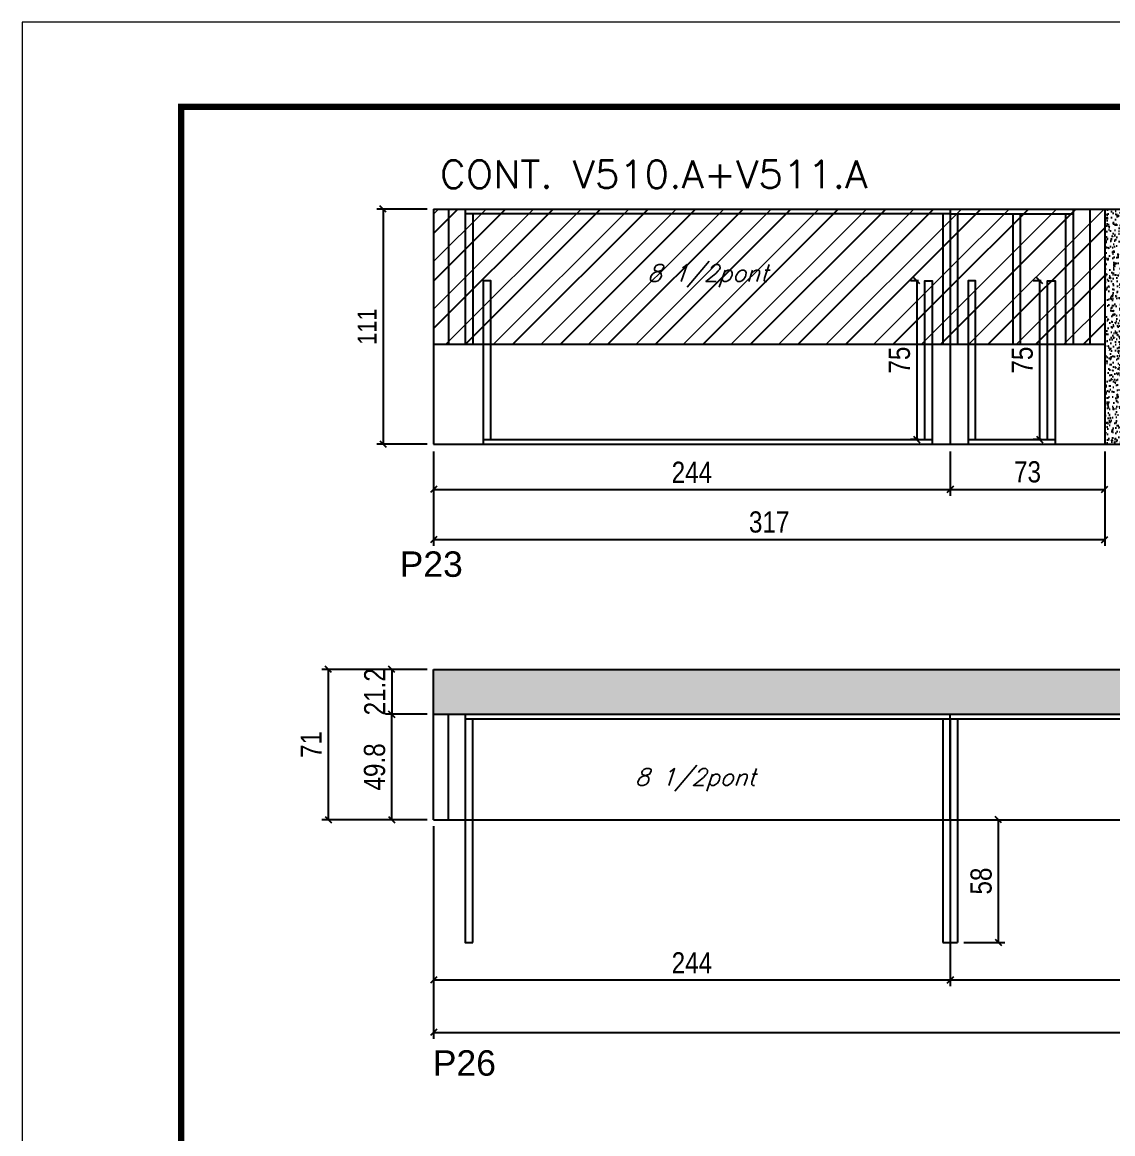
# Model space of a CAD drawing. Extents: x -21493 to -15213, y -12134 to 11887.
# Drawn here: x -19895 to -19380, y 6768 to 7293 of the extents above; entities that cross this region are included whole.
import ezdxf

# ---------------------------------------------------------------- set-up
doc = ezdxf.new("R2010")
doc.units = 0
doc.linetypes.add('DASHED', pattern=[0.75, 0.5, -0.25])
for name, color, linetype in [('5', 5, 'Continuous'), ('COTA', 241, 'Continuous'), ('Painéis', 200, 'Continuous'), ('Reaproveitamento', 251, 'Continuous'), ('SARR_2.2x7', 40, 'Continuous'), ('SARR_3.5x7', 81, 'Continuous'), ('texto', 7, 'Continuous')]:
    doc.layers.add(name, color=color, linetype=linetype)
for name, color, linetype, lineweight in [('Folhas', 255, 'Continuous', 9), ('Hachura', 251, 'Continuous', 9), ('SARRAFO DE PRESSAO', 251, 'DASHED', 9), ('Texto Seção', 7, 'Continuous', 15)]:
    doc.layers.add(name, color=color, linetype=linetype, lineweight=lineweight)
doc.styles.add('COTA TECNICA', font='techl___.ttf', dxfattribs={"height": 10})
doc.styles.add('COTA TECNICA-50', font='techl___.ttf', dxfattribs={"height": 9})
doc.styles.add('REGUA-120', font='ROMANS.shx', dxfattribs={"height": 15})
doc.styles.add('Romans', font='romans.shx')
doc.styles.get("Standard").update_dxf_attribs({"font": 'arial.ttf'})
doc.dimstyles.new('COTA PAINEL-50', dxfattribs={"dimtxt": 9, "dimasz": 3, "dimexe": 3, "dimexo": 3, "dimgap": 3, "dimtad": 1, "dimdec": 1, "dimzin": 12, "dimdsep": 46, "dimtxsty": 'COTA TECNICA-50', "dimblk1": 'OBLIQUE', "dimblk2": 'OBLIQUE', "dimsah": 1, "dimcen": 0.9, "dimclrd": 4, "dimclre": 4, "dimclrt": 240, "dimadec": 1, "dimazin": 3, "dimtfac": 1, "dimtdec": 1, "dimtmove": 0, "dimatfit": 3, "dimfxl": 1, "dimtolj": 1, "dimtzin": 12, "dimarcsym": 0})
doc.dimstyles.new('PAINEL', dxfattribs={"dimtxt": 10, "dimasz": 3, "dimexe": 3, "dimexo": 3, "dimgap": 3, "dimtad": 1, "dimdec": 1, "dimzin": 12, "dimdsep": 46, "dimtxsty": 'COTA TECNICA', "dimblk1": 'OBLIQUE', "dimblk2": 'OBLIQUE', "dimsah": 1, "dimcen": 0.9, "dimclrd": 4, "dimclre": 4, "dimclrt": 240, "dimadec": 1, "dimazin": 3, "dimtfac": 1, "dimtdec": 1, "dimtmove": 0, "dimatfit": 3, "dimfxl": 1, "dimtolj": 1, "dimtzin": 12, "dimarcsym": 0})
pattern_1 = [(45, (-162137.672, -25617.385), (-11.2253202, 11.2253202), [])]
pattern_2 = [(45, (-160229.198, -26012.162), (-11.2253202, 11.2253202), [])]

# ---------------------------------------------------------------- blocks, each defined once
blk = doc.blocks.new('_Oblique')
at = {"color": 0, "linetype": 'ByBlock', "lineweight": -2}
blk.add_line((-0.5, -0.5), (0.5, 0.5), dxfattribs=at)
blk = doc.blocks.new('*D45')
at = {"layer": 'COTA', "color": 4, "linetype": 'ByBlock', "lineweight": -2, "transparency": 16777216}
for p, q in [((-19700.68, 7090.13), (-19700.68, 7069.3)), ((-19456.68, 7090.13), (-19456.68, 7069.3)), ((-19700.68, 7072.3), (-19456.68, 7072.3))]:
    blk.add_line(p, q, dxfattribs=at)
at = {"layer": 'Defpoints', "color": 0, "linetype": 'ByBlock', "transparency": 16777216}
for p in [(-19700.68, 7093.13), (-19456.68, 7093.13), (-19456.68, 7072.3)]:
    blk.add_point(p, dxfattribs=at)
at = {"layer": 'COTA', "color": 4, "linetype": 'ByBlock', "lineweight": -2, "transparency": 16777216, "xscale": 3, "yscale": 3, "zscale": 3, "rotation": 180}
blk.add_blockref('_Oblique', (-19700.68, 7072.3), dxfattribs=at)
at = {"layer": 'COTA', "color": 4, "linetype": 'ByBlock', "lineweight": -2, "transparency": 16777216, "xscale": 3, "yscale": 3, "zscale": 3}
blk.add_blockref('_Oblique', (-19456.68, 7072.3), dxfattribs=at)
at = {"layer": 'COTA', "color": 240, "linetype": 'ByBlock', "transparency": 16777216, "insert": (-19578.68, 7080.37), "char_height": 10, "attachment_point": 5, "style": 'COTA TECNICA'}
blk.add_mtext('\\A1;244', dxfattribs=at)
blk = doc.blocks.new('*D46')
at = {"layer": 'COTA', "color": 4, "linetype": 'ByBlock', "lineweight": -2, "transparency": 16777216}
for p, q in [((-19456.68, 7090.13), (-19456.68, 7069.3)), ((-19383.68, 7090.13), (-19383.68, 7069.3)), ((-19456.68, 7072.3), (-19383.68, 7072.3))]:
    blk.add_line(p, q, dxfattribs=at)
at = {"layer": 'Defpoints', "color": 0, "linetype": 'ByBlock', "transparency": 16777216}
for p in [(-19456.68, 7093.13), (-19383.68, 7093.13), (-19383.68, 7072.3)]:
    blk.add_point(p, dxfattribs=at)
at = {"layer": 'COTA', "color": 4, "linetype": 'ByBlock', "lineweight": -2, "transparency": 16777216, "xscale": 3, "yscale": 3, "zscale": 3, "rotation": 180}
blk.add_blockref('_Oblique', (-19456.68, 7072.3), dxfattribs=at)
at = {"layer": 'COTA', "color": 4, "linetype": 'ByBlock', "lineweight": -2, "transparency": 16777216, "xscale": 3, "yscale": 3, "zscale": 3}
blk.add_blockref('_Oblique', (-19383.68, 7072.3), dxfattribs=at)
at = {"layer": 'COTA', "color": 240, "linetype": 'ByBlock', "transparency": 16777216, "insert": (-19420.18, 7080.52), "char_height": 10, "attachment_point": 5, "style": 'COTA TECNICA'}
blk.add_mtext('\\A1;73', dxfattribs=at)
blk = doc.blocks.new('*D52')
at = {"layer": 'COTA', "color": 4, "linetype": 'ByBlock', "lineweight": -2, "transparency": 16777216}
for p, q in [((-19383.68, 7090.13), (-19383.68, 7045.6)), ((-19700.68, 7070.13), (-19700.68, 7045.6)), ((-19700.68, 7048.6), (-19383.68, 7048.6))]:
    blk.add_line(p, q, dxfattribs=at)
at = {"layer": 'Defpoints', "color": 0, "linetype": 'ByBlock', "transparency": 16777216}
for p in [(-19383.68, 7093.13), (-19700.68, 7073.13), (-19383.68, 7048.6)]:
    blk.add_point(p, dxfattribs=at)
at = {"layer": 'COTA', "color": 4, "linetype": 'ByBlock', "lineweight": -2, "transparency": 16777216, "xscale": 3, "yscale": 3, "zscale": 3, "rotation": 180}
blk.add_blockref('_Oblique', (-19700.68, 7048.6), dxfattribs=at)
at = {"layer": 'COTA', "color": 4, "linetype": 'ByBlock', "lineweight": -2, "transparency": 16777216, "xscale": 3, "yscale": 3, "zscale": 3}
blk.add_blockref('_Oblique', (-19383.68, 7048.6), dxfattribs=at)
at = {"layer": 'COTA', "color": 240, "linetype": 'ByBlock', "transparency": 16777216, "insert": (-19542.18, 7056.82), "char_height": 10, "attachment_point": 5, "style": 'COTA TECNICA'}
blk.add_mtext('\\A1;317', dxfattribs=at)
blk = doc.blocks.new('*D599')
at = {"layer": 'COTA', "color": 4, "lineweight": -2, "ltscale": 25, "transparency": 16777216}
for p, q in [((-19471.68, 7170.85), (-19475.51, 7170.85)), ((-19472.51, 7170.85), (-19472.51, 7095.85)), ((-19471.68, 7095.85), (-19475.51, 7095.85))]:
    blk.add_line(p, q, dxfattribs=at)
at = {"layer": 'Defpoints', "color": 0, "ltscale": 25, "transparency": 16777216}
for p in [(-19468.68, 7170.85), (-19472.51, 7095.85), (-19468.68, 7095.85)]:
    blk.add_point(p, dxfattribs=at)
at = {"layer": 'COTA', "color": 4, "lineweight": -2, "ltscale": 25, "transparency": 16777216, "xscale": 3, "yscale": 3, "zscale": 3}
for p, rotation in [((-19472.51, 7170.85), 90), ((-19472.51, 7095.85), 270)]:
    blk.add_blockref('_Oblique', p, dxfattribs=dict(at, rotation=rotation))
at = {"layer": 'COTA', "color": 240, "ltscale": 25, "transparency": 16777216, "insert": (-19480.62, 7133.35), "char_height": 10, "attachment_point": 5, "rotation": 90, "style": 'COTA TECNICA'}
blk.add_mtext('\\A1;75', dxfattribs=at)
blk = doc.blocks.new('*D600')
at = {"layer": 'COTA', "color": 4, "lineweight": -2, "ltscale": 25, "transparency": 16777216}
for p, q in [((-19413.68, 7170.85), (-19417.51, 7170.85)), ((-19414.51, 7170.85), (-19414.51, 7095.85)), ((-19413.68, 7095.85), (-19417.51, 7095.85))]:
    blk.add_line(p, q, dxfattribs=at)
at = {"layer": 'Defpoints', "color": 0, "ltscale": 25, "transparency": 16777216}
for p in [(-19410.68, 7170.85), (-19414.51, 7095.85), (-19410.68, 7095.85)]:
    blk.add_point(p, dxfattribs=at)
at = {"layer": 'COTA', "color": 4, "lineweight": -2, "ltscale": 25, "transparency": 16777216, "xscale": 3, "yscale": 3, "zscale": 3}
for p, rotation in [((-19414.51, 7170.85), 90), ((-19414.51, 7095.85), 270)]:
    blk.add_blockref('_Oblique', p, dxfattribs=dict(at, rotation=rotation))
at = {"layer": 'COTA', "color": 240, "ltscale": 25, "transparency": 16777216, "insert": (-19422.62, 7133.35), "char_height": 10, "attachment_point": 5, "rotation": 90, "style": 'COTA TECNICA'}
blk.add_mtext('\\A1;75', dxfattribs=at)
blk = doc.blocks.new('*D605')
at = {"layer": 'COTA', "color": 4, "lineweight": -2, "ltscale": 25, "transparency": 16777216}
for p, q in [((-19700.68, 6913.29), (-19700.68, 6837.6)), ((-19456.68, 6913.29), (-19456.68, 6837.6)), ((-19700.68, 6840.6), (-19456.68, 6840.6))]:
    blk.add_line(p, q, dxfattribs=at)
at = {"layer": 'Defpoints', "color": 0, "ltscale": 25, "transparency": 16777216}
for p in [(-19700.68, 6916.29), (-19456.68, 6916.29), (-19456.68, 6840.6)]:
    blk.add_point(p, dxfattribs=at)
at = {"layer": 'COTA', "color": 4, "lineweight": -2, "ltscale": 25, "transparency": 16777216, "xscale": 3, "yscale": 3, "zscale": 3, "rotation": 180}
blk.add_blockref('_Oblique', (-19700.68, 6840.6), dxfattribs=at)
at = {"layer": 'COTA', "color": 4, "lineweight": -2, "ltscale": 25, "transparency": 16777216, "xscale": 3, "yscale": 3, "zscale": 3}
blk.add_blockref('_Oblique', (-19456.68, 6840.6), dxfattribs=at)
at = {"layer": 'COTA', "color": 240, "ltscale": 25, "transparency": 16777216, "insert": (-19578.68, 6848.67), "char_height": 10, "attachment_point": 5, "style": 'COTA TECNICA'}
blk.add_mtext('\\A1;244', dxfattribs=at)
blk = doc.blocks.new('*D606')
at = {"layer": 'COTA', "color": 4, "lineweight": -2, "ltscale": 25, "transparency": 16777216}
for p, q in [((-19456.68, 6913.29), (-19456.68, 6837.6)), ((-19212.68, 6913.29), (-19212.68, 6837.6)), ((-19456.68, 6840.6), (-19212.68, 6840.6))]:
    blk.add_line(p, q, dxfattribs=at)
at = {"layer": 'Defpoints', "color": 0, "ltscale": 25, "transparency": 16777216}
for p in [(-19456.68, 6916.29), (-19212.68, 6916.29), (-19212.68, 6840.6)]:
    blk.add_point(p, dxfattribs=at)
at = {"layer": 'COTA', "color": 4, "lineweight": -2, "ltscale": 25, "transparency": 16777216, "xscale": 3, "yscale": 3, "zscale": 3, "rotation": 180}
blk.add_blockref('_Oblique', (-19456.68, 6840.6), dxfattribs=at)
at = {"layer": 'COTA', "color": 4, "lineweight": -2, "ltscale": 25, "transparency": 16777216, "xscale": 3, "yscale": 3, "zscale": 3}
blk.add_blockref('_Oblique', (-19212.68, 6840.6), dxfattribs=at)
at = {"layer": 'COTA', "color": 240, "ltscale": 25, "transparency": 16777216, "insert": (-19334.68, 6848.67), "char_height": 10, "attachment_point": 5, "style": 'COTA TECNICA'}
blk.add_mtext('\\A1;244', dxfattribs=at)
blk = doc.blocks.new('*D610')
at = {"layer": 'COTA', "color": 4, "lineweight": -2, "ltscale": 25, "transparency": 16777216}
for p, q in [((-19703.68, 6966.09), (-19723.4, 6966.09)), ((-19720.4, 6916.29), (-19720.4, 6966.09)), ((-19703.68, 6916.29), (-19723.4, 6916.29))]:
    blk.add_line(p, q, dxfattribs=at)
at = {"layer": 'Defpoints', "color": 0, "ltscale": 25, "transparency": 16777216}
for p in [(-19720.4, 6966.09), (-19700.68, 6966.09), (-19700.68, 6916.29)]:
    blk.add_point(p, dxfattribs=at)
at = {"layer": 'COTA', "color": 4, "lineweight": -2, "ltscale": 25, "transparency": 16777216, "xscale": 3, "yscale": 3, "zscale": 3}
for p, rotation in [((-19720.4, 6966.09), 90), ((-19720.4, 6916.29), 270)]:
    blk.add_blockref('_Oblique', p, dxfattribs=dict(at, rotation=rotation))
at = {"layer": 'COTA', "color": 240, "ltscale": 25, "transparency": 16777216, "insert": (-19728.5, 6941.19), "char_height": 10, "attachment_point": 5, "rotation": 90, "style": 'COTA TECNICA'}
blk.add_mtext('\\A1;49.8', dxfattribs=at)
blk = doc.blocks.new('*D55')
at = {"layer": 'COTA', "color": 4, "lineweight": -2, "ltscale": 25, "transparency": 16777216}
for p, q in [((-19703.68, 6987.29), (-19723.4, 6987.29)), ((-19720.4, 6987.29), (-19720.4, 6966.09)), ((-19703.68, 6966.09), (-19723.4, 6966.09))]:
    blk.add_line(p, q, dxfattribs=at)
at = {"layer": 'Defpoints', "color": 0, "ltscale": 25, "transparency": 16777216}
for p in [(-19700.68, 6987.29), (-19720.4, 6966.09), (-19700.68, 6966.09)]:
    blk.add_point(p, dxfattribs=at)
at = {"layer": 'COTA', "color": 4, "lineweight": -2, "ltscale": 25, "transparency": 16777216, "xscale": 3, "yscale": 3, "zscale": 3}
for p, rotation in [((-19720.4, 6987.29), 90), ((-19720.4, 6966.09), 270)]:
    blk.add_blockref('_Oblique', p, dxfattribs=dict(at, rotation=rotation))
at = {"layer": 'COTA', "color": 240, "ltscale": 25, "transparency": 16777216, "insert": (-19728.45, 6976.69), "char_height": 10, "attachment_point": 5, "rotation": 90, "style": 'COTA TECNICA'}
blk.add_mtext('\\A1;21.2', dxfattribs=at)
blk = doc.blocks.new('*D56')
at = {"layer": 'COTA', "color": 4, "lineweight": -2, "ltscale": 25, "transparency": 16777216}
for p, q in [((-19450.18, 6916.29), (-19430.92, 6916.29)), ((-19433.92, 6858.29), (-19433.92, 6916.29)), ((-19450.18, 6858.29), (-19430.92, 6858.29))]:
    blk.add_line(p, q, dxfattribs=at)
at = {"layer": 'Defpoints', "color": 0, "ltscale": 25, "transparency": 16777216}
for p in [(-19453.18, 6916.29), (-19433.92, 6916.29), (-19453.18, 6858.29)]:
    blk.add_point(p, dxfattribs=at)
at = {"layer": 'COTA', "color": 4, "lineweight": -2, "ltscale": 25, "transparency": 16777216, "xscale": 3, "yscale": 3, "zscale": 3}
for p, rotation in [((-19433.92, 6916.29), 90), ((-19433.92, 6858.29), 270)]:
    blk.add_blockref('_Oblique', p, dxfattribs=dict(at, rotation=rotation))
at = {"layer": 'COTA', "color": 240, "ltscale": 25, "transparency": 16777216, "insert": (-19442.05, 6887.29), "char_height": 10, "attachment_point": 5, "rotation": 90, "style": 'COTA TECNICA'}
blk.add_mtext('\\A1;58', dxfattribs=at)
blk = doc.blocks.new('*D613')
at = {"layer": 'COTA', "color": 4, "lineweight": -2, "ltscale": 25, "transparency": 16777216}
for p, q in [((-19700.68, 6913.29), (-19700.68, 6812.79)), ((-18980.18, 6913.29), (-18980.18, 6812.79)), ((-19700.68, 6815.79), (-18980.18, 6815.79))]:
    blk.add_line(p, q, dxfattribs=at)
at = {"layer": 'Defpoints', "color": 0, "ltscale": 25, "transparency": 16777216}
for p in [(-19700.68, 6916.29), (-18980.18, 6916.29), (-18980.18, 6815.79)]:
    blk.add_point(p, dxfattribs=at)
at = {"layer": 'COTA', "color": 4, "lineweight": -2, "ltscale": 25, "transparency": 16777216, "xscale": 3, "yscale": 3, "zscale": 3, "rotation": 180}
blk.add_blockref('_Oblique', (-19700.68, 6815.79), dxfattribs=at)
at = {"layer": 'COTA', "color": 4, "lineweight": -2, "ltscale": 25, "transparency": 16777216, "xscale": 3, "yscale": 3, "zscale": 3}
blk.add_blockref('_Oblique', (-18980.18, 6815.79), dxfattribs=at)
at = {"layer": 'COTA', "color": 240, "ltscale": 25, "transparency": 16777216, "insert": (-19340.43, 6823.9), "char_height": 10, "attachment_point": 5, "style": 'COTA TECNICA'}
blk.add_mtext('\\A1;720.5', dxfattribs=at)
blk = doc.blocks.new('*D614')
at = {"layer": 'COTA', "color": 4, "lineweight": -2, "ltscale": 25, "transparency": 16777216}
for p, q in [((-19703.68, 6987.29), (-19753.38, 6987.29)), ((-19750.38, 6987.29), (-19750.38, 6916.29)), ((-19703.68, 6916.29), (-19753.38, 6916.29))]:
    blk.add_line(p, q, dxfattribs=at)
at = {"layer": 'Defpoints', "color": 0, "ltscale": 25, "transparency": 16777216}
for p in [(-19700.68, 6987.29), (-19750.38, 6916.29), (-19700.68, 6916.29)]:
    blk.add_point(p, dxfattribs=at)
at = {"layer": 'COTA', "color": 4, "lineweight": -2, "ltscale": 25, "transparency": 16777216, "xscale": 3, "yscale": 3, "zscale": 3}
for p, rotation in [((-19750.38, 6987.29), 90), ((-19750.38, 6916.29), 270)]:
    blk.add_blockref('_Oblique', p, dxfattribs=dict(at, rotation=rotation))
at = {"layer": 'COTA', "color": 240, "ltscale": 25, "transparency": 16777216, "insert": (-19758.45, 6951.79), "char_height": 10, "attachment_point": 5, "rotation": 90, "style": 'COTA TECNICA'}
blk.add_mtext('\\A1;71', dxfattribs=at)
blk = doc.blocks.new('9999999999')
at = {"layer": 'Folhas'}
blk.add_lwpolyline([(98138.98, 34190.21), (99623.98, 34190.21), (99623.98, 35240.21), (98138.98, 35240.21)], close=True, dxfattribs=at)
at = {"layer": 'Folhas', "color": 30, "const_width": 3}
blk.add_lwpolyline([(98213.98, 34230.21), (99583.98, 34230.21), (99583.98, 35200.21), (98213.98, 35200.21)], close=True, dxfattribs=at)
blk = doc.blocks.new('*D1897')
at = {"layer": 'Defpoints', "color": 0, "transparency": 16777216}
for p in [(-19700.68, 7204.65), (-19724.53, 7093.65), (-19700.68, 7093.65)]:
    blk.add_point(p, dxfattribs=at)
at = {"layer": 'Painéis', "color": 4, "lineweight": -2, "transparency": 16777216}
for p, q in [((-19703.68, 7204.65), (-19727.53, 7204.65)), ((-19724.53, 7204.65), (-19724.53, 7093.65)), ((-19703.68, 7093.65), (-19727.53, 7093.65))]:
    blk.add_line(p, q, dxfattribs=at)
at = {"layer": 'Painéis', "color": 4, "lineweight": -2, "transparency": 16777216, "xscale": 3, "yscale": 3, "zscale": 3}
for p, rotation in [((-19724.53, 7204.65), 90), ((-19724.53, 7093.65), 270)]:
    blk.add_blockref('_Oblique', p, dxfattribs=dict(at, rotation=rotation))
at = {"layer": 'Painéis', "color": 240, "transparency": 16777216, "insert": (-19732.08, 7149.15), "char_height": 9, "attachment_point": 5, "rotation": 90, "style": 'COTA TECNICA-50'}
blk.add_mtext('\\A1;111', dxfattribs=at)

msp = doc.modelspace()

# ---------------------------------------------------------------- hatches: boundary and pattern name
at = {"layer": 'COTA', "linetype": 'ByBlock'}
h = msp.add_hatch(dxfattribs=at)
h.set_pattern_fill('AR-CONC', color=256, scale=0.03)
h.set_pattern_definition([(50, (-160229.1976, -26012.162), (5.46554007, -0.47817257), [0.5715, -6.2865]), (355, (-160229.1976, -26012.162), (-1.05730264, 5.73170536), [0.4572, -5.02921753]), (100.4514447, (-160228.742, -26012.202), (4.40823741, 5.25353256), [0.48570026, -5.34270734]), (46.1842, (-160229.1976, -26010.638), (8.13237123, -1.26126984), [0.85725, -9.42975]), (96.6355576, (-160228.52, -26010.743), (7.122124, 7.42278374), [0.7285507, -8.01406824]), (351.184151, (-160229.198, -26010.638), (7.122124, 7.42278374), [0.685799, -7.54379196]), (21, (-160228.4356, -26011.019), (4.54843174, -3.06795595), [0.5715, -6.2865]), (326, (-160228.4356, -26011.019), (1.85406085, 5.52563898), [0.4572, -5.0292]), (71.451445, (-160228.0566, -26011.2747), (6.40249258, 2.45768307), [0.48570026, -5.34269813]), (37.5, (-160229.1976, -26012.162), (0.092658098, 2.536651166), [0, -4.96824, 0, -5.1054, 0, -5.04825]), (7.5, (-160229.1976, -26012.162), (2.004589875, 3.005417245), [0, -2.91084, 0, -4.85394, 0, -1.92405]), (327.5, (-160230.8969, -26012.162), (4.067717855, -0.17186232), [0, -1.905, 0, -5.9436, 0, -7.8867]), (317.5, (-160231.659, -26012.162), (4.44387544, 0.76279473), [0, -2.4765, 0, -3.94716, 0, -5.6007])])
h.paths.add_polyline_path([(-19383.68, 7093.65), (-19353.68, 7093.65), (-19353.68, 7204.65), (-19383.68, 7204.65)])
h = msp.add_hatch(dxfattribs=at)
h.set_pattern_fill('AR-CONC', color=256, scale=0.03)
h.set_pattern_definition([(50, (-160132.5417, -17052.061), (5.46554007, -0.47817257), [0.5715, -6.2865]), (355, (-160132.5417, -17052.061), (-1.05730264, 5.73170536), [0.4572, -5.02921753]), (100.4514447, (-160132.086, -17052.101), (4.40823741, 5.25353256), [0.48570026, -5.34270734]), (46.1842, (-160132.542, -17050.537), (8.13237123, -1.26126984), [0.85725, -9.42975]), (96.6355576, (-160131.864, -17050.642), (7.122124, 7.42278374), [0.7285507, -8.01406824]), (351.184151, (-160132.542, -17050.537), (7.122124, 7.42278374), [0.685799, -7.54379196]), (21, (-160131.7797, -17050.918), (4.54843174, -3.06795595), [0.5715, -6.2865]), (326, (-160131.7797, -17050.918), (1.85406085, 5.52563898), [0.4572, -5.0292]), (71.451445, (-160131.4006, -17051.1737), (6.40249258, 2.45768307), [0.48570026, -5.34269813]), (37.5, (-160132.5417, -17052.061), (0.092658098, 2.536651166), [0, -4.96824, 0, -5.1054, 0, -5.04825]), (7.5, (-160132.5417, -17052.061), (2.004589875, 3.005417245), [0, -2.91084, 0, -4.85394, 0, -1.92405]), (327.5, (-160134.241, -17052.061), (4.067717855, -0.17186232), [0, -1.905, 0, -5.9436, 0, -7.8867]), (317.5, (-160135.003, -17052.061), (4.44387544, 0.76279473), [0, -2.4765, 0, -3.94716, 0, -5.6007])])
h.paths.add_polyline_path([(-18961.68, 6987.29), (-19700.68, 6987.29), (-19700.68, 6966.09), (-19114.68, 6966.09), (-19114.68, 6945.29), (-18980.68, 6945.29), (-18980.68, 6916.29), (-18961.68, 6916.29)])
at = {"layer": 'Hachura', "ltscale": 25}
h = msp.add_hatch(dxfattribs=at)
h.set_pattern_fill('ANSI31', color=256, scale=5)
h.set_pattern_definition(pattern_2)
h.paths.add_polyline_path([(-19456.68, 7140.65), (-19456.68, 7204.65), (-19700.68, 7204.65), (-19700.68, 7140.65)])
h = msp.add_hatch(dxfattribs=at)
h.set_pattern_fill('ANSI31', color=256, scale=5)
h.set_pattern_definition(pattern_2)
h.paths.add_polyline_path([(-19456.68, 7204.65), (-19456.68, 7140.65), (-19383.68, 7140.65), (-19383.68, 7204.65)])
at = {"layer": 'Reaproveitamento', "ltscale": 25}
h = msp.add_hatch(dxfattribs=at)
h.set_pattern_fill('ANSI31', color=256, scale=5)
h.set_pattern_definition(pattern_1)
h.paths.add_polyline_path([(-19700.68, 7204.65), (-19700.68, 7140.65), (-19456.68, 7140.65), (-19456.68, 7204.65)])
h.paths.add_polyline_path([(-19607.55, 7165.17), (-19539.93, 7165.17), (-19534.43, 7181.14), (-19602.05, 7181.14)], flags=24)
h = msp.add_hatch(dxfattribs=at)
h.set_pattern_fill('ANSI31', color=256, scale=5)
h.set_pattern_definition(pattern_1)
h.paths.add_polyline_path([(-19456.68, 7140.65), (-19383.68, 7140.65), (-19383.68, 7204.65), (-19456.68, 7204.65)])

# ---------------------------------------------------------------- linework, layer by layer
at = {"layer": 'COTA', "linetype": 'ByBlock'}
for p, q in [((-19383.68, 7204.65), (-19353.68, 7204.65)), ((-19383.68, 7093.65), (-19353.68, 7093.65)), ((-19700.68, 6987.29), (-19114.18, 6987.29)), ((-19700.68, 6966.09), (-19700.68, 6987.29))]:
    msp.add_line(p, q, dxfattribs=at)
at = {"layer": 'Painéis'}
for p, q in [((-19700.68, 7204.65), (-19456.68, 7204.65)), ((-19700.68, 7204.65), (-19700.68, 7093.65)), ((-19456.68, 7204.65), (-19383.68, 7204.65)), ((-19456.68, 7204.65), (-19456.68, 7140.65)), ((-19456.68, 7204.65), (-19456.68, 7093.65)), ((-19383.68, 7204.65), (-19383.68, 7093.65)), ((-19383.68, 7140.65), (-19700.68, 7140.65)), ((-19700.68, 7093.65), (-19383.68, 7093.65)), ((-19700.68, 6966.09), (-19114.18, 6966.09)), ((-19700.68, 6916.29), (-19114.18, 6916.29))]:
    msp.add_line(p, q, dxfattribs=at)
at = {"layer": 'Painéis', "ltscale": 25}
for p, q in [((-19700.68, 6916.29), (-19700.68, 6966.09)), ((-19456.68, 6916.29), (-19456.68, 6966.09))]:
    msp.add_line(p, q, dxfattribs=at)
at = {"layer": 'SARR_2.2x7', "linetype": 'Continuous', "ltscale": 50}
for p, q in [((-19693.68, 7204.65), (-19693.68, 7140.65)), ((-19390.68, 7204.65), (-19390.68, 7140.65)), ((-19456.68, 7202.45), (-19685.68, 7202.45)), ((-19456.68, 7202.45), (-19398.68, 7202.45)), ((-19677.18, 7095.85), (-19465.18, 7095.85)), ((-19448.18, 7095.85), (-19407.18, 7095.85))]:
    msp.add_line(p, q, dxfattribs=at)
at = {"layer": 'SARR_2.2x7', "linetype": 'Continuous'}
for p, q in [((-19693.68, 6916.29), (-19693.68, 6966.09)), ((-19685.68, 6963.89), (-19456.68, 6963.89)), ((-19456.68, 6963.89), (-19212.68, 6963.89))]:
    msp.add_line(p, q, dxfattribs=at)
at = {"layer": 'SARR_3.5x7'}
for p, q in [((-19685.68, 7204.65), (-19685.68, 7140.65)), ((-19398.68, 7204.65), (-19398.68, 7140.65)), ((-19682.18, 7202.45), (-19682.18, 7140.65)), ((-19460.18, 7202.45), (-19460.18, 7140.65)), ((-19453.18, 7202.45), (-19453.18, 7140.65)), ((-19427.18, 7202.45), (-19427.18, 7140.65)), ((-19423.68, 7202.45), (-19423.68, 7140.65)), ((-19402.18, 7202.45), (-19402.18, 7140.65)), ((-19682.18, 6858.29), (-19682.18, 6963.89)), ((-19460.18, 6963.89), (-19460.18, 6858.29)), ((-19456.68, 6963.89), (-19456.68, 6858.29)), ((-19453.18, 6963.89), (-19453.18, 6858.29)), ((-19460.18, 6858.29), (-19453.18, 6858.29))]:
    msp.add_line(p, q, dxfattribs=at)
for points in [[(-19673.68, 7095.85), (-19673.68, 7170.85), (-19677.18, 7170.85), (-19677.18, 7093.65)], [(-19468.68, 7095.85), (-19468.68, 7170.85), (-19465.18, 7170.85), (-19465.18, 7093.65)], [(-19444.68, 7095.85), (-19444.68, 7170.85), (-19448.18, 7170.85), (-19448.18, 7093.65)], [(-19410.68, 7095.85), (-19410.68, 7170.85), (-19407.18, 7170.85), (-19407.18, 7093.65)], [(-19685.68, 6966.09), (-19685.68, 6858.29), (-19682.18, 6858.29)]]:
    msp.add_lwpolyline(points, dxfattribs=at)

# ---------------------------------------------------------------- block references
at = {"layer": 'SARRAFO DE PRESSAO', "color": 6, "linetype": 'ByBlock'}
msp.add_blockref('9999999999', (-118033.89, -27947.27), dxfattribs=at)

# ---------------------------------------------------------------- texts
at = {"layer": '5', "linetype": 'Continuous'}
for s, p in [('P23', (-19716.68, 7030.99)), ('P26', (-19701.03, 6795.38))]:
    msp.add_text(s, height=12, rotation=0, dxfattribs=at).set_placement(p)
at = {"layer": 'texto', "color": 2, "char_height": 8, "attachment_point": 5, "style": 'Romans'}
for insert in [(-19571.18, 7173.15), (-19577.1, 6935.11)]:
    msp.add_mtext('{\\Q19;\\C256;8 1/2pont}', dxfattribs=dict(at, insert=insert))
at = {"layer": 'Texto Seção', "style": 'REGUA-120', "width": 1.05}
msp.add_text('CONT. V510.A+V511.A', height=13, dxfattribs=at).set_placement((-19697.67, 7214.62))

# ---------------------------------------------------------------- dimensions: what is measured, and where the dimension line sits
at = {"layer": 'COTA', "ltscale": 25}
for base, p1, p2, picture, middle in [((-19472.51, 7095.85), (-19468.68, 7170.85), (-19468.68, 7095.85), '*D599', (-19480.62, 7133.35)), ((-19414.51, 7095.85), (-19410.68, 7170.85), (-19410.68, 7095.85), '*D600', (-19422.62, 7133.35)), ((-19750.38, 6916.29), (-19700.68, 6987.29), (-19700.68, 6916.29), '*D614', (-19758.45, 6951.79)), ((-19720.4, 6966.09), (-19700.68, 6916.29), (-19700.68, 6966.09), '*D610', (-19728.5, 6941.19)), ((-19433.92, 6916.29), (-19453.18, 6858.29), (-19453.18, 6916.29), '*D56', (-19442.05, 6887.29))]:
    dim = msp.add_linear_dim(base=base, p1=p1, p2=p2, angle=90, dimstyle='PAINEL', dxfattribs=at)
    dim.commit()
    dim.dimension.update_dxf_attribs({"geometry": picture, "text_midpoint": middle})
at = {"layer": 'COTA', "linetype": 'ByBlock'}
for base, p1, p2, picture, middle in [((-19456.68, 7072.3), (-19700.68, 7093.13), (-19456.68, 7093.13), '*D45', (-19578.68, 7080.37)), ((-19383.68, 7048.6), (-19700.68, 7073.13), (-19383.68, 7093.13), '*D52', (-19542.18, 7056.82)), ((-19383.68, 7072.3), (-19456.68, 7093.13), (-19383.68, 7093.13), '*D46', (-19420.18, 7080.52))]:
    dim = msp.add_linear_dim(base=base, p1=p1, p2=p2, dimstyle='PAINEL', dxfattribs=at)
    dim.commit()
    dim.dimension.update_dxf_attribs({"geometry": picture, "text_midpoint": middle})
at = {"layer": 'COTA', "ltscale": 25}
dim = msp.add_linear_dim(base=(-19720.4, 6966.09), p1=(-19700.68, 6987.29), p2=(-19700.68, 6966.09), angle=90, dimstyle='PAINEL', dxfattribs=at)
dim.commit()
dim.dimension.update_dxf_attribs({"geometry": '*D55', "text_midpoint": (-19720.4, 6976.69), "dimtype": 160})
for base, p2, picture, middle in [((-19456.68, 6840.6), (-19456.68, 6916.29), '*D605', (-19578.68, 6848.67)), ((-18980.18, 6815.79), (-18980.18, 6916.29), '*D613', (-19340.43, 6823.9))]:
    dim = msp.add_linear_dim(base=base, p1=(-19700.68, 6916.29), p2=p2, dimstyle='PAINEL', dxfattribs=at)
    dim.commit()
    dim.dimension.update_dxf_attribs({"geometry": picture, "text_midpoint": middle})
dim = msp.add_linear_dim(base=(-19212.68, 6840.6), p1=(-19456.68, 6916.29), p2=(-19212.68, 6916.29), dimstyle='PAINEL', override={"dimtmove": 1}, dxfattribs=at)
dim.commit()
dim.dimension.update_dxf_attribs({"geometry": '*D606', "text_midpoint": (-19334.68, 6848.67)})
at = {"layer": 'Painéis'}
dim = msp.add_linear_dim(base=(-19724.53, 7093.65), p1=(-19700.68, 7204.65), p2=(-19700.68, 7093.65), angle=90, dimstyle='COTA PAINEL-50', dxfattribs=at)
dim.commit()
dim.dimension.update_dxf_attribs({"geometry": '*D1897', "text_midpoint": (-19732.08, 7149.15)})

doc.saveas('drawing.dxf')
